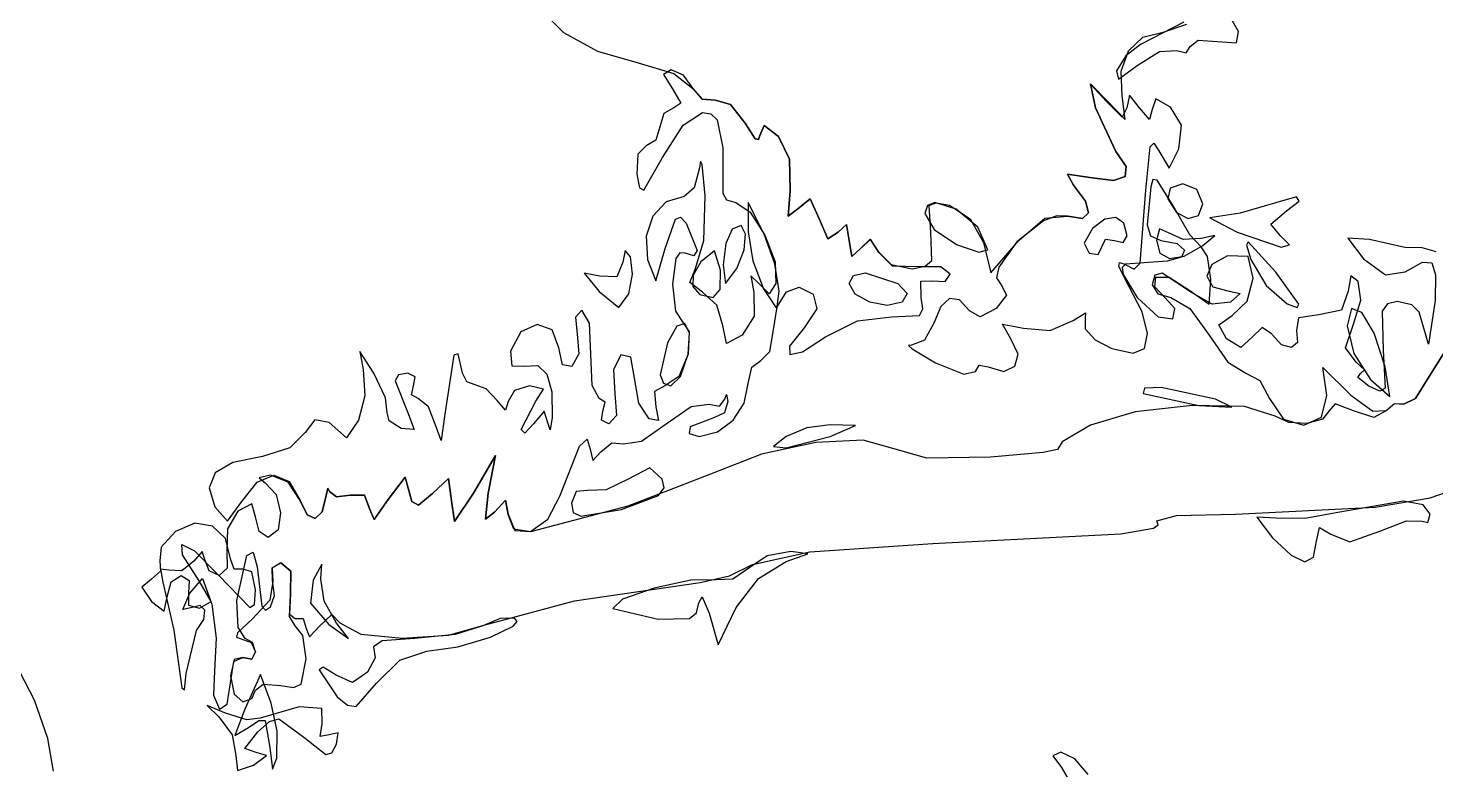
# Model space of a CAD drawing. Extents: x 16 to 127, y 24 to 199.
# Drawn here: x 48.68 to 88, y 78.88 to 99.59 of the extents above; entities that cross this region are included whole.
import ezdxf

# ---------------------------------------------------------------- set-up
doc = ezdxf.new("R2010")
doc.units = 0

msp = doc.modelspace()

# ---------------------------------------------------------------- linework, layer by layer
at = {"layer": 'Layer 1'}
for p, q in [((63.045155, 100.058956), (63.631009, 99.472236)), ((80.962551, 99.758207), (79.748995, 99.13767)), ((80.388228, 99.483393), (81.048623, 99.707363)), ((82.486905, 99.49574), (82.276803, 99.872358)), ((82.429181, 99.181635), (82.486905, 99.49574)), ((63.631009, 99.472236), (64.580533, 98.95239)), ((79.748995, 99.13767), (79.342683, 98.824227)), ((79.416237, 98.960267), (79.821402, 99.342728)), ((79.821402, 99.342728), (80.388228, 99.483393)), ((81.13894, 99.076287), (81.360044, 99.259114)), ((81.360044, 99.259114), (81.891768, 99.22022)), ((81.891768, 99.22022), (82.429181, 99.181635)), ((64.580533, 98.95239), (65.718308, 98.625789)), ((79.342683, 98.824227), (79.079775, 98.399659)), ((79.209906, 98.393722), (79.416237, 98.960267)), ((79.654097, 98.547473), (80.283233, 98.939718)), ((80.283233, 98.939718), (80.763937, 98.967631)), ((80.763937, 98.967631), (81.028829, 98.903955)), ((81.028829, 98.903955), (81.13894, 99.076287)), ((65.718308, 98.625789), (66.718742, 98.327868)), ((66.642939, 98.424706), (66.43039, 98.30313)), ((66.987603, 98.275745), (66.642939, 98.424706)), ((66.718742, 98.327868), (67.246895, 97.911414)), ((79.079775, 98.399659), (79.13397, 98.172734)), ((79.13397, 98.172734), (79.654097, 98.547473)), ((79.239583, 97.700806), (79.209906, 98.393722)), ((66.43039, 98.30313), (66.675042, 97.895539)), ((67.244426, 97.917764), (66.987603, 98.275745)), ((67.510905, 97.609304), (67.244426, 97.917764)), ((78.798258, 97.542761), (78.353317, 98.032946)), ((78.353317, 98.032946), (78.49628, 97.366372)), ((78.49628, 97.366372), (78.355477, 98.038238)), ((78.355477, 98.038238), (78.835652, 97.542761)), ((66.675042, 97.895539), (66.912991, 97.493901)), ((67.246895, 97.911414), (67.511611, 97.607452)), ((67.878721, 97.57945), (67.510905, 97.609304)), ((67.511611, 97.607452), (67.878721, 97.57945)), ((67.878721, 97.57945), (68.303377, 97.461137)), ((68.303377, 97.461137), (67.878721, 97.57945)), ((79.236496, 97.103993), (78.798258, 97.542761)), ((78.835652, 97.542761), (79.325352, 97.042742)), ((79.325352, 97.042742), (79.239583, 97.700806)), ((79.440005, 97.719062), (79.369406, 97.366372)), ((79.727828, 97.366372), (79.440005, 97.719062)), ((80.183573, 97.620196), (80.075314, 97.321216)), ((80.588959, 97.383658), (80.183573, 97.620196)), ((66.438548, 97.210929), (66.322264, 96.837205)), ((66.718081, 97.366372), (66.438548, 97.210929)), ((66.912991, 97.493901), (66.718081, 97.366372)), ((66.975449, 96.879312), (67.520607, 97.232978)), ((67.520607, 97.232978), (67.747812, 97.201594)), ((67.747812, 97.201594), (67.926792, 97.028571)), ((68.303377, 97.461137), (68.707396, 96.939863)), ((68.707396, 96.939863), (68.303377, 97.461137)), ((79.061783, 96.149288), (78.49628, 97.366372)), ((78.49628, 97.366372), (79.061783, 96.149288)), ((79.369406, 97.366372), (79.236496, 97.103993)), ((80.000658, 97.045344), (79.727828, 97.366372)), ((80.075314, 97.321216), (80.000658, 97.045344)), ((80.900859, 96.882757), (80.588959, 97.383658)), ((66.322264, 96.837205), (66.211448, 96.463481)), ((66.39917, 95.984541), (66.975449, 96.879312)), ((67.926792, 97.028571), (68.086154, 96.249124)), ((68.707396, 96.939863), (68.989354, 96.506035)), ((68.989354, 96.506035), (68.707396, 96.939863)), ((69.120499, 96.597669), (69.237269, 96.874114)), ((69.237269, 96.874114), (69.120499, 96.597669)), ((69.237269, 96.874114), (69.636613, 96.571916)), ((69.636613, 96.571916), (69.237269, 96.874114)), ((80.824615, 96.225488), (80.900859, 96.882757)), ((66.211448, 96.463481), (65.944792, 96.308038)), ((68.989354, 96.506035), (69.080558, 96.48058)), ((69.080558, 96.48058), (68.989354, 96.506035)), ((69.080558, 96.48058), (69.120499, 96.597669)), ((69.120499, 96.597669), (69.080558, 96.48058)), ((69.636613, 96.571916), (69.946617, 95.930345)), ((69.946617, 95.930345), (69.636613, 96.571916)), ((80.024779, 96.27889), (80.128077, 96.377695)), ((80.128077, 96.377695), (80.265109, 96.163399)), ((65.711561, 96.074808), (65.680208, 95.514288)), ((65.944792, 96.308038), (65.711561, 96.074808)), ((65.876044, 95.066656), (66.39917, 95.984541)), ((68.086154, 96.249124), (68.086154, 94.985121)), ((79.348134, 95.729295), (79.061783, 96.149288)), ((79.061783, 96.149288), (79.348134, 95.729295)), ((79.896103, 95.073315), (80.024779, 96.27889)), ((80.265109, 96.163399), (80.550286, 95.68512)), ((80.550286, 95.68512), (80.824615, 96.225488)), ((67.435279, 95.690677), (67.285701, 95.130024)), ((67.464576, 95.874584), (67.435279, 95.690677)), ((67.504026, 95.788749), (67.464576, 95.874584)), ((67.592618, 94.909979), (67.504026, 95.788749)), ((69.946617, 95.930345), (69.961875, 95.047209)), ((69.961875, 95.047209), (69.946617, 95.930345)), ((79.319796, 95.450523), (79.348134, 95.729295)), ((79.348134, 95.729295), (79.319796, 95.450523)), ((65.680208, 95.514288), (65.759258, 95.134186)), ((77.875743, 95.204196), (77.713686, 95.516404)), ((77.713686, 95.516404), (78.40491, 95.412687)), ((78.40491, 95.412687), (77.713686, 95.516404)), ((77.713686, 95.516404), (77.875743, 95.204196)), ((78.216003, 94.761581), (77.875743, 95.204196)), ((77.875743, 95.204196), (78.216003, 94.761581)), ((78.40491, 95.412687), (78.998233, 95.336983)), ((78.998233, 95.336983), (78.40491, 95.412687)), ((78.998233, 95.336983), (79.319796, 95.450523)), ((79.319796, 95.450523), (78.998233, 95.336983)), ((80.035803, 95.16151), (79.939495, 94.103176)), ((80.096784, 95.367504), (80.035803, 95.16151)), ((80.21938, 95.349761), (80.096784, 95.367504)), ((80.661984, 94.632343), (80.21938, 95.349761)), ((80.93327, 95.249704), (80.579655, 95.126673)), ((81.32772, 95.085574), (80.93327, 95.249704)), ((65.759258, 95.134186), (65.876044, 95.066656)), ((67.002773, 94.896926), (66.499706, 94.745739)), ((67.285701, 95.130024), (67.002773, 94.896926)), ((67.555444, 93.666084), (67.592618, 94.909979)), ((68.086154, 94.985121), (68.191194, 94.798192)), ((68.191194, 94.798192), (68.443871, 94.720537)), ((69.961875, 95.047209), (69.908517, 94.339272)), ((69.908517, 94.339272), (69.961875, 95.047209)), ((70.175305, 94.544148), (70.527245, 94.825092)), ((70.527245, 94.825092), (70.175305, 94.544148)), ((70.527245, 94.825092), (70.781025, 94.249578)), ((70.781025, 94.249578), (70.527245, 94.825092)), ((79.738191, 93.032935), (79.896103, 95.073315)), ((80.579655, 95.126673), (80.51417, 94.830604)), ((80.51417, 94.830604), (80.758888, 94.445293)), ((81.491718, 94.691256), (81.32772, 95.085574)), ((84.108272, 94.886343), (83.557586, 94.728651)), ((84.184428, 94.766045), (84.108272, 94.886343)), ((66.499706, 94.745739), (66.129691, 94.346769)), ((68.443871, 94.720537), (68.852476, 94.450568)), ((68.795943, 94.720537), (68.793827, 93.903503)), ((69.234799, 93.838592), (68.795943, 94.720537)), ((68.852476, 94.450568), (69.262139, 93.812795)), ((69.908517, 94.339272), (70.175305, 94.544148)), ((70.175305, 94.544148), (69.908517, 94.339272)), ((73.805443, 94.642852), (73.730602, 94.413267)), ((73.730602, 94.413267), (73.989673, 93.96934)), ((74.002903, 94.724291), (73.805443, 94.642852)), ((73.848606, 94.644998), (74.04087, 94.719672)), ((73.896408, 93.887275), (73.848606, 94.644998)), ((74.603287, 94.535814), (74.002903, 94.724291)), ((74.04087, 94.719672), (74.417814, 94.65104)), ((74.417814, 94.65104), (74.997031, 94.267041)), ((75.206978, 94.034003), (74.603287, 94.535814)), ((78.129496, 94.27521), (78.297269, 94.433199)), ((78.297269, 94.433199), (78.129496, 94.27521)), ((78.297269, 94.433199), (78.216003, 94.761581)), ((78.216003, 94.761581), (78.297269, 94.433199)), ((81.125843, 93.822497), (80.661984, 94.632343)), ((80.758888, 94.445293), (81.0847, 94.282034)), ((81.369635, 94.358223), (81.491718, 94.691256)), ((82.538058, 94.430201), (81.687157, 94.300378)), ((83.557586, 94.728651), (82.538058, 94.430201)), ((83.396366, 94.124166), (83.830636, 94.49229)), ((83.830636, 94.49229), (84.184428, 94.766045)), ((66.129691, 94.346769), (65.940189, 93.781905)), ((66.477134, 93.444539), (66.759621, 94.257825)), ((66.759621, 94.257825), (66.902584, 94.312753)), ((66.902584, 94.312753), (67.060628, 94.150095)), ((67.060628, 94.150095), (67.36318, 93.38223)), ((68.598685, 94.081513), (68.343329, 93.978292)), ((68.716392, 93.843619), (68.598685, 94.081513)), ((70.781025, 94.249578), (71.022281, 93.710578)), ((71.022281, 93.710578), (70.781025, 94.249578)), ((71.304548, 93.8968), (71.539013, 94.105998)), ((71.539013, 94.105998), (71.304548, 93.8968)), ((71.539013, 94.105998), (71.613934, 93.662203)), ((71.613934, 93.662203), (71.539013, 94.105998)), ((74.997031, 94.267041), (75.3622, 93.612109)), ((75.4892, 93.405028), (75.206978, 94.034003)), ((77.045089, 94.211688), (76.294019, 93.626572)), ((76.351743, 93.6682), (77.082169, 94.285915)), ((77.413139, 94.355049), (77.045089, 94.211688)), ((77.082169, 94.285915), (77.722638, 94.34377)), ((77.722638, 94.34377), (77.413139, 94.355049)), ((77.722638, 94.34377), (78.129496, 94.27521)), ((78.129496, 94.27521), (77.722638, 94.34377)), ((78.408438, 93.996637), (78.178603, 93.591118)), ((78.75399, 94.259622), (78.408438, 93.996637)), ((79.064649, 94.306905), (78.75399, 94.259622)), ((79.288856, 94.149136), (79.064649, 94.306905)), ((79.37505, 93.796964), (79.288856, 94.149136)), ((79.939495, 94.103176), (80.035495, 93.791673)), ((80.286408, 93.985083), (80.198081, 93.673845)), ((80.535337, 93.87775), (80.286408, 93.985083)), ((81.0847, 94.282034), (81.369635, 94.358223)), ((81.687157, 94.300378), (82.448099, 93.89292)), ((83.654247, 93.802609), (83.396366, 94.124166)), ((65.940189, 93.781905), (65.978658, 93.133036)), ((67.321684, 92.885739), (67.555444, 93.666084)), ((68.343329, 93.978292), (68.164868, 93.580667)), ((68.680375, 93.398953), (68.716392, 93.843619)), ((68.793827, 93.903503), (68.918137, 93.10036)), ((69.54101, 93.008461), (69.234799, 93.838592)), ((69.262139, 93.812795), (69.544009, 93.065418)), ((71.022281, 93.710578), (71.304548, 93.8968)), ((71.304548, 93.8968), (71.022281, 93.710578)), ((71.613934, 93.662203), (71.688811, 93.218496)), ((71.688811, 93.218496), (71.613934, 93.662203)), ((71.922968, 93.427253), (72.203294, 93.700038)), ((72.205234, 93.691395), (71.922968, 93.427253)), ((72.203294, 93.700038), (72.427793, 93.359519)), ((72.439082, 93.330592), (72.205234, 93.691395)), ((73.926835, 93.102653), (73.896408, 93.887275)), ((73.989673, 93.96934), (74.612547, 93.55002)), ((75.3622, 93.612109), (75.574925, 92.764383)), ((75.574925, 92.764383), (76.351743, 93.6682)), ((76.294019, 93.626572), (75.790798, 92.919484)), ((78.178603, 93.591118), (78.320244, 93.307308)), ((78.669494, 93.485814), (78.773123, 93.700347)), ((78.773123, 93.700347), (79.022272, 93.662203)), ((79.022272, 93.662203), (79.271421, 93.611844)), ((79.271421, 93.611844), (79.37505, 93.796964)), ((80.035495, 93.791673), (80.315909, 93.662203)), ((80.198081, 93.673845), (80.294246, 93.308918)), ((80.315909, 93.662203), (80.778941, 93.578832)), ((80.941869, 93.693424), (80.535337, 93.87775)), ((81.446562, 93.722881), (80.941869, 93.693424)), ((81.447621, 93.485461), (81.125843, 93.822497)), ((81.826857, 93.806181), (81.446562, 93.722881)), ((81.491718, 93.52462), (81.826857, 93.806181)), ((82.448099, 93.89292), (83.683131, 93.481581)), ((82.762954, 93.622471), (82.711735, 93.53566)), ((83.528305, 92.780258), (82.762954, 93.622471)), ((83.916885, 93.543769), (83.654247, 93.802609)), ((86.152268, 93.688309), (85.54108, 93.724909)), ((85.54108, 93.724909), (85.985051, 93.15138)), ((87.136166, 93.470292), (86.152268, 93.688309)), ((65.359797, 93.38589), (65.291799, 93.055778)), ((65.50135, 93.209589), (65.359797, 93.38589)), ((65.564541, 92.719448), (65.50135, 93.209589)), ((66.209772, 92.542265), (66.477134, 93.444539)), ((66.885932, 93.317153), (66.774305, 93.162758)), ((67.02782, 93.309425), (66.885932, 93.317153)), ((67.274296, 93.235248), (67.02782, 93.309425)), ((67.36318, 93.38223), (67.274296, 93.235248)), ((67.85288, 93.375483), (67.471968, 93.070594)), ((68.022654, 92.838466), (67.85288, 93.375483)), ((68.164868, 93.580667), (68.096737, 92.985928)), ((68.474563, 92.881858), (68.680375, 93.398953)), ((71.688811, 93.218496), (71.922968, 93.427253)), ((71.922968, 93.427253), (71.688811, 93.218496)), ((72.427793, 93.359519), (72.789831, 92.995673)), ((72.822772, 92.943727), (72.439082, 93.330592)), ((74.612547, 93.55002), (75.233833, 93.34166)), ((75.233833, 93.34166), (75.4892, 93.405028)), ((78.320244, 93.307308), (78.566836, 93.270619)), ((78.566836, 93.270619), (78.669494, 93.485814)), ((80.294246, 93.308918), (80.562324, 93.160024)), ((80.896438, 93.197115), (80.492298, 93.088939)), ((80.562324, 93.160024), (80.97169, 93.230733)), ((80.778941, 93.578832), (80.982218, 93.392107)), ((80.982218, 93.392107), (80.896438, 93.197115)), ((80.97169, 93.230733), (81.491718, 93.52462)), ((81.618762, 93.219952), (81.447621, 93.485461)), ((81.720318, 92.581644), (81.618762, 93.219952)), ((82.18281, 93.231461), (81.743805, 92.991429)), ((82.756868, 93.217085), (82.18281, 93.231461)), ((82.711735, 93.53566), (82.836861, 93.133036)), ((82.90283, 92.608455), (82.756868, 93.217085)), ((83.683131, 93.481581), (83.916885, 93.543769)), ((87.621236, 93.45865), (87.136166, 93.470292)), ((88.0096, 93.344438), (87.621236, 93.45865)), ((65.291799, 93.055778), (65.122246, 92.646952)), ((65.978658, 93.133036), (66.209772, 92.542265)), ((66.774305, 93.162758), (66.675042, 92.448294)), ((67.161038, 92.488158), (67.321684, 92.885739)), ((67.471968, 93.070594), (67.256343, 92.692934)), ((68.008543, 92.299025), (68.022654, 92.838466)), ((68.096737, 92.985928), (68.162354, 92.461082)), ((68.162354, 92.461082), (68.474563, 92.881858)), ((68.918137, 93.10036), (69.219982, 92.316002)), ((69.660955, 92.251091), (69.54101, 93.008461)), ((69.544009, 93.065418), (69.569233, 92.466638)), ((72.789831, 92.995673), (73.370416, 92.876566)), ((73.546452, 92.924897), (72.822772, 92.943727)), ((73.370416, 92.876566), (73.733887, 92.942663)), ((74.174794, 92.931071), (73.546452, 92.924897)), ((73.733887, 92.942663), (73.926835, 93.102653)), ((74.436158, 92.719227), (74.174794, 92.931071)), ((75.790798, 92.919484), (75.732559, 92.623656)), ((79.146759, 92.93914), (79.160401, 93.046126)), ((79.439256, 92.374563), (79.146759, 92.93914)), ((79.160401, 93.046126), (79.286856, 93.010269)), ((79.335186, 93.000744), (79.237682, 92.914589)), ((79.237682, 92.914589), (79.265557, 92.712348)), ((79.286856, 93.010269), (79.578156, 92.867383)), ((80.492298, 93.088939), (79.335186, 93.000744)), ((79.578156, 92.867383), (79.738191, 93.032935)), ((81.743805, 92.991429), (81.608443, 92.664282)), ((82.836861, 93.133036), (83.266632, 92.406534)), ((85.985051, 93.15138), (86.596813, 92.703926)), ((87.145338, 92.793311), (87.627608, 93.056086)), ((87.627608, 93.056086), (87.893316, 93.042372)), ((87.893316, 93.042372), (87.994056, 92.702426)), ((64.646569, 92.6649), (64.207051, 92.755519)), ((64.207051, 92.755519), (64.633516, 92.238391)), ((65.122246, 92.646952), (64.646569, 92.6649)), ((65.46078, 92.176655), (65.564541, 92.719448)), ((66.675042, 92.448294), (66.764339, 91.686205)), ((67.517123, 92.217577), (67.161038, 92.488158)), ((67.256343, 92.692934), (67.250864, 92.375269)), ((69.078519, 92.475811), (68.8706, 92.673102)), ((68.8706, 92.673102), (68.95293, 92.212638)), ((69.378512, 92.175288), (69.078519, 92.475811)), ((69.569233, 92.466638), (69.378512, 92.175288)), ((71.613934, 92.465227), (71.738332, 92.689131)), ((71.783119, 92.163652), (71.613934, 92.465227)), ((71.738332, 92.689131), (72.059052, 92.763942)), ((72.059052, 92.763942), (72.974599, 92.466286)), ((72.974599, 92.466286), (73.231553, 92.184504)), ((73.61639, 92.525332), (73.946855, 92.539663)), ((73.628296, 92.07576), (73.61639, 92.525332)), ((73.946855, 92.539663), (74.292445, 92.514881)), ((74.292445, 92.514881), (74.436158, 92.719227)), ((75.732559, 92.623656), (75.856795, 92.421483)), ((75.856795, 92.421483), (76.009945, 92.140054)), ((79.265557, 92.712348), (79.657625, 92.074702)), ((80.151564, 92.699962), (80.080606, 92.42748)), ((80.080606, 92.42748), (80.233315, 92.178331)), ((80.148251, 92.370815), (80.176914, 92.641263)), ((80.361197, 92.75499), (80.151564, 92.699962)), ((80.176914, 92.641263), (80.552358, 92.640867)), ((81.17704, 92.216519), (80.361197, 92.75499)), ((80.552358, 92.640867), (81.10084, 92.285663)), ((81.608443, 92.664282), (81.771201, 92.37431)), ((81.671062, 91.889802), (81.720318, 92.581644)), ((82.730101, 91.969398), (82.90283, 92.608455)), ((84.176844, 91.884599), (83.528305, 92.780258)), ((85.626849, 92.67416), (85.554309, 92.251091)), ((85.835121, 92.523083), (85.626849, 92.67416)), ((85.910395, 91.99418), (85.835121, 92.523083)), ((86.596813, 92.703926), (87.145338, 92.793311)), ((87.994056, 92.702426), (87.981422, 91.986508)), ((64.633516, 92.238391), (65.177323, 91.790672)), ((65.177323, 91.790672), (65.46078, 92.176655)), ((67.250864, 92.375269), (67.442103, 92.156293)), ((67.442103, 92.156293), (67.816632, 92.074702)), ((67.918981, 91.854436), (67.517123, 92.217577)), ((67.816632, 92.074702), (68.008543, 92.299025)), ((68.95293, 92.212638), (68.957648, 91.549989)), ((69.219982, 92.316002), (69.588636, 91.756629)), ((69.588636, 91.756629), (69.660955, 92.251091)), ((69.598425, 91.810912), (69.859657, 92.226573)), ((69.859657, 92.226573), (70.217595, 92.362569)), ((70.217595, 92.362569), (70.608869, 92.162544)), ((70.608869, 92.162544), (70.7136, 91.753895)), ((72.188477, 91.939632), (71.783119, 92.163652)), ((73.231553, 92.184504), (73.094543, 91.941352)), ((73.673595, 91.751822), (73.628296, 92.07576)), ((74.418387, 92.043084), (74.169706, 91.823949)), ((74.696503, 92.006566), (74.418387, 92.043084)), ((76.009945, 92.140054), (75.718859, 91.761788)), ((79.801597, 91.672149), (79.439256, 92.374563)), ((79.657625, 92.074702), (80.246279, 91.535172)), ((80.433384, 92.074702), (80.148251, 92.370815)), ((80.233315, 92.178331), (80.600601, 92.074702)), ((80.709036, 91.769329), (80.433384, 92.074702)), ((80.600601, 92.074702), (81.128798, 91.763816)), ((81.10084, 92.285663), (81.671062, 91.889802)), ((81.756919, 91.883805), (81.17704, 92.216519)), ((81.771201, 92.37431), (82.226555, 92.245799)), ((82.226555, 92.245799), (82.535412, 92.183137)), ((82.535412, 92.183137), (82.263243, 91.946644)), ((83.266632, 92.406534), (83.849333, 91.898313)), ((85.554309, 92.251091), (85.364735, 91.715971)), ((64.142096, 91.721924), (63.96725, 91.523398)), ((64.355924, 91.359224), (64.142096, 91.721924)), ((66.764339, 91.686205), (66.978784, 91.369146)), ((68.086154, 91.28836), (67.918981, 91.854436)), ((69.497266, 91.171943), (69.598425, 91.810912)), ((70.7136, 91.753895), (70.359808, 91.223801)), ((72.676716, 91.847441), (72.188477, 91.939632)), ((73.094543, 91.941352), (72.676716, 91.847441)), ((73.575027, 91.569436), (73.673595, 91.751822)), ((74.169706, 91.823949), (73.978605, 91.358915)), ((74.975908, 91.704638), (74.696503, 92.006566)), ((75.274623, 91.530145), (74.975908, 91.704638)), ((75.718859, 91.761788), (75.274623, 91.530145)), ((77.872216, 91.42806), (78.210662, 91.641535)), ((78.210662, 91.641535), (78.210177, 91.494382)), ((79.943243, 91.066903), (79.801597, 91.672149)), ((80.657398, 91.476391), (80.709036, 91.769329)), ((81.128798, 91.763816), (81.668107, 91.016368)), ((82.263243, 91.946644), (81.756919, 91.883805)), ((82.314749, 91.571641), (82.730101, 91.969398)), ((83.849333, 91.898313), (84.130712, 91.789806)), ((84.130712, 91.789806), (84.176844, 91.884599)), ((85.364735, 91.715971), (84.734101, 91.589632)), ((85.641914, 91.76186), (85.520796, 91.280952)), ((85.93015, 91.656087), (85.641914, 91.76186)), ((85.704946, 91.331399), (85.910395, 91.99418)), ((86.280762, 91.076114), (85.93015, 91.656087)), ((86.648682, 91.898214), (86.503106, 91.687264)), ((86.503106, 91.687264), (86.53468, 90.606087)), ((86.921324, 91.957227), (86.648682, 91.898214)), ((87.335133, 91.87084), (86.921324, 91.957227)), ((87.533041, 91.66301), (87.335133, 91.87084)), ((87.798639, 90.767086), (87.533041, 91.66301)), ((87.981422, 91.986508), (87.798639, 90.767086)), ((62.89529, 91.316141), (62.441574, 91.111045)), ((63.315273, 91.173442), (62.89529, 91.316141)), ((63.96725, 91.523398), (64.019682, 91.046001)), ((64.396449, 90.487201), (64.355924, 91.359224)), ((66.796105, 91.270633), (66.5364, 90.811051)), ((67.022308, 91.34551), (66.796105, 91.270633)), ((66.978784, 91.369146), (67.144016, 91.110075)), ((67.150019, 91.072195), (67.022308, 91.34551)), ((68.185726, 90.791516), (68.086154, 91.28836)), ((68.957648, 91.549989), (68.623435, 91.023071)), ((70.948242, 90.971918), (71.841829, 91.425502)), ((71.841829, 91.425502), (72.799974, 91.533541)), ((72.799974, 91.533541), (73.575027, 91.569436)), ((73.978605, 91.358915), (73.718034, 90.882489)), ((76.131609, 90.922176), (75.896438, 91.330737)), ((75.896438, 91.330737), (76.484387, 91.214629)), ((77.23135, 91.152143), (77.872216, 91.42806)), ((78.210177, 91.494382), (78.208044, 91.195502)), ((80.246279, 91.535172), (80.657398, 91.476391)), ((81.936262, 91.304544), (82.314749, 91.571641)), ((82.152824, 90.919707), (81.936262, 91.304544)), ((83.15489, 91.238045), (82.873549, 90.968743)), ((83.408714, 91.054115), (83.15489, 91.238045)), ((84.16357, 91.504613), (84.105803, 91.14866)), ((84.734101, 91.589632), (84.16357, 91.504613)), ((85.481373, 90.667603), (85.704946, 91.331399)), ((85.520796, 91.280952), (85.712574, 90.513042)), ((62.441574, 91.111045), (62.155603, 90.572573)), ((63.50004, 90.668529), (63.315273, 91.173442)), ((64.019682, 91.046001), (64.063471, 90.502018)), ((67.144016, 91.110075), (67.114251, 90.487201)), ((67.114251, 90.487201), (67.150019, 91.072195)), ((68.623435, 91.023071), (68.185726, 90.791516)), ((69.393637, 90.56371), (69.497266, 91.171943)), ((70.359808, 91.223801), (69.948811, 90.711717)), ((70.311092, 90.556704), (70.948242, 90.971918)), ((73.718034, 90.882489), (73.354541, 90.741554)), ((76.330113, 90.493496), (76.131609, 90.922176)), ((76.484387, 91.214629), (77.23135, 91.152143)), ((78.208044, 91.195502), (78.482566, 90.894307)), ((78.482566, 90.894307), (78.954269, 90.648939)), ((79.859001, 90.651232), (79.943243, 91.066903)), ((81.668107, 91.016368), (82.195246, 90.26892)), ((82.55208, 90.679641), (82.152824, 90.919707)), ((82.873549, 90.968743), (82.55208, 90.679641)), ((83.694938, 90.751338), (83.408714, 91.054115)), ((84.105803, 91.14866), (84.139063, 90.811476)), ((86.589007, 90.134423), (86.280762, 91.076114)), ((58.339251, 89.96262), (57.944536, 90.569001)), ((57.944536, 90.569001), (58.03692, 90.059634)), ((60.566823, 90.465461), (60.321157, 88.811506)), ((60.695064, 90.496687), (60.566823, 90.465461)), ((60.810108, 89.958034), (60.695064, 90.496687)), ((62.155603, 90.572573), (62.192468, 90.159867)), ((63.604683, 90.195409), (63.50004, 90.668529)), ((64.063471, 90.502018), (63.867282, 90.143242)), ((64.431859, 89.615178), (64.396449, 90.487201)), ((65.235355, 90.469562), (65.028142, 90.055268)), ((65.514006, 90.404122), (65.235355, 90.469562)), ((66.5364, 90.811051), (66.335978, 89.914334)), ((67.114251, 90.487201), (66.854959, 89.864327)), ((66.90351, 89.864327), (67.114251, 90.487201)), ((69.144488, 90.310812), (69.393637, 90.56371)), ((69.948811, 90.711717), (69.95526, 90.47966)), ((69.95526, 90.47966), (70.311092, 90.556704)), ((73.354541, 90.741554), (73.272669, 90.733275)), ((73.272669, 90.733275), (73.372665, 90.637749)), ((73.372665, 90.637749), (74.029758, 90.249781)), ((76.239559, 90.156824), (76.330113, 90.493496)), ((78.954269, 90.648939), (79.543678, 90.51754)), ((79.543678, 90.51754), (79.859001, 90.651232)), ((83.970248, 90.674747), (83.694938, 90.751338)), ((84.139063, 90.811476), (83.970248, 90.674747)), ((85.776912, 90.271301), (85.481373, 90.667603)), ((85.712574, 90.513042), (86.17661, 89.781645)), ((86.53468, 90.606087), (86.584774, 89.545151)), ((88.22916, 90.522743), (87.814205, 89.862431)), ((87.814205, 89.862431), (88.22916, 90.522743)), ((58.03692, 90.059634), (58.086397, 89.323122)), ((62.192468, 90.159867), (62.546834, 90.155942)), ((62.546834, 90.155942), (62.91401, 90.176718)), ((62.91401, 90.176718), (63.172309, 89.93162)), ((63.867282, 90.143242), (63.604683, 90.195409)), ((65.028142, 90.055268), (65.065669, 89.390414)), ((65.616708, 89.823273), (65.514006, 90.404122)), ((68.79171, 89.675812), (68.895339, 90.124281)), ((68.895339, 90.124281), (69.144488, 90.310812)), ((74.029758, 90.249781), (74.814997, 89.934486)), ((75.141714, 90.006012), (75.245343, 90.186634)), ((75.245343, 90.186634), (75.494492, 90.134423)), ((75.494492, 90.134423), (75.935751, 90.005891)), ((75.935751, 90.005891), (76.239559, 90.156824)), ((82.195246, 90.26892), (82.694338, 89.958034)), ((84.953529, 89.333264), (84.843109, 90.119254)), ((84.843109, 90.119254), (85.624159, 89.345964)), ((86.010363, 90.053019), (85.776912, 90.271301)), ((85.901443, 89.952742), (86.010363, 90.053019)), ((86.718168, 89.303587), (86.589007, 90.134423)), ((58.659264, 89.274483), (58.339251, 89.96262)), ((59.024241, 89.910354), (58.934696, 89.741428)), ((58.934696, 89.741428), (59.274818, 88.884531)), ((59.287518, 89.958034), (59.024241, 89.910354)), ((59.487278, 89.854405), (59.287518, 89.958034)), ((59.443093, 89.605256), (59.487278, 89.854405)), ((60.93336, 89.71766), (60.810108, 89.958034)), ((61.167472, 89.635242), (60.93336, 89.71766)), ((63.172309, 89.93162), (63.311017, 89.440525)), ((65.737887, 89.125522), (65.616708, 89.823273)), ((66.335978, 89.914334), (66.422844, 89.683479)), ((66.422844, 89.683479), (66.633767, 89.605256)), ((66.854959, 89.864327), (66.468667, 89.605256)), ((66.633767, 89.605256), (66.90351, 89.864327)), ((68.677972, 89.120302), (68.79171, 89.675812)), ((74.814997, 89.934486), (75.141714, 90.006012)), ((82.694338, 89.958034), (83.086848, 89.750777)), ((83.086848, 89.750777), (83.357914, 89.252478)), ((85.823655, 89.841309), (85.901443, 89.952742)), ((86.13216, 89.595731), (85.823655, 89.841309)), ((86.17661, 89.781645), (86.718168, 89.303587)), ((87.814205, 89.862431), (87.430251, 89.248465)), ((87.430251, 89.248465), (87.814205, 89.862431)), ((58.086397, 89.323122), (57.90992, 88.648522)), ((58.708609, 88.852781), (58.659264, 89.274483)), ((59.391587, 89.356107), (59.443093, 89.605256)), ((59.573974, 89.252478), (59.391587, 89.356107)), ((61.476549, 89.518208), (61.167472, 89.635242)), ((61.779542, 89.19427), (61.476549, 89.518208)), ((62.263509, 89.475654), (62.083636, 89.164284)), ((62.688651, 89.605256), (62.263509, 89.475654)), ((63.075163, 89.517017), (62.688651, 89.605256)), ((62.86504, 89.181922), (63.075163, 89.517017)), ((63.311017, 89.440525), (63.319418, 88.723311)), ((64.633163, 89.252478), (64.431859, 89.615178)), ((65.065669, 89.390414), (65.112721, 88.781608)), ((66.468667, 89.605256), (66.177228, 89.450122)), ((66.177228, 89.450122), (66.216783, 89.018233)), ((68.139071, 89.231664), (68.186872, 89.365852)), ((68.186872, 89.365852), (68.227265, 89.164284)), ((79.864138, 89.54535), (79.822373, 89.393236)), ((79.822373, 89.393236), (81.38024, 89.055275)), ((80.327683, 89.560277), (79.864138, 89.54535)), ((81.844496, 89.232017), (80.327683, 89.560277)), ((84.804574, 88.732175), (84.953529, 89.333264)), ((85.624159, 89.345964), (86.241389, 88.895246)), ((86.433179, 89.461251), (86.13216, 89.595731)), ((86.584774, 89.545151), (86.433179, 89.461251)), ((59.274818, 88.884531), (59.458615, 88.384027)), ((59.865589, 89.019248), (59.573974, 89.252478)), ((60.075977, 88.458728), (59.865589, 89.019248)), ((62.013742, 88.923557), (61.779542, 89.19427)), ((62.083636, 89.164284), (62.013742, 88.923557)), ((62.446998, 88.388172), (62.86504, 89.181922)), ((63.090465, 88.899612), (62.794484, 88.546922)), ((63.202295, 88.546922), (63.090465, 88.899612)), ((64.794823, 89.148849), (64.633163, 89.252478)), ((64.692474, 88.650551), (64.734763, 88.8997)), ((64.734763, 88.8997), (64.794823, 89.148849)), ((66.029458, 88.686269), (65.737887, 89.125522)), ((66.216783, 89.018233), (66.28412, 88.639923)), ((66.498653, 88.546922), (67.195963, 89.02864)), ((67.195963, 89.02864), (67.70727, 89.092317)), ((67.70727, 89.092317), (67.990507, 89.03671)), ((67.990507, 89.03671), (68.139071, 89.231664)), ((68.227265, 89.164284), (68.131265, 88.852781)), ((68.374726, 88.646979), (68.677972, 89.120302)), ((79.600525, 88.876102), (78.35411, 88.505647)), ((81.193841, 89.057877), (79.600525, 88.876102)), ((82.656784, 89.027389), (81.193841, 89.057877)), ((81.38024, 89.055275), (82.301608, 89.010957)), ((82.301608, 89.010957), (81.844496, 89.232017)), ((83.512078, 88.761058), (82.656784, 89.027389)), ((83.357914, 89.252478), (83.742811, 88.67842)), ((85.019498, 88.912047), (84.83397, 88.673398)), ((85.184907, 89.100431), (85.019498, 88.912047)), ((85.703535, 88.910989), (85.184907, 89.100431)), ((86.274153, 88.723531), (85.703535, 88.910989)), ((86.241389, 88.895246), (86.618641, 88.918397)), ((86.609821, 88.904639), (86.274153, 88.723531)), ((86.848167, 89.108104), (86.609821, 88.904639)), ((86.618641, 88.918397), (86.850725, 89.112205)), ((87.109002, 89.093022), (86.848167, 89.108104)), ((86.850725, 89.112205), (87.109002, 89.093022)), ((87.430251, 89.248465), (87.109002, 89.093022)), ((87.109002, 89.093022), (87.430251, 89.248465)), ((56.690763, 88.653505), (56.421902, 88.306327)), ((57.09218, 88.582905), (56.690763, 88.653505)), ((57.567725, 88.154633), (57.09218, 88.582905)), ((57.90992, 88.648522), (57.567725, 88.154633)), ((58.76448, 88.628766), (58.708609, 88.852781)), ((59.100546, 88.415336), (58.76448, 88.628766)), ((60.321157, 88.811506), (60.21603, 88.076713)), ((62.794484, 88.546922), (62.55142, 88.281942)), ((63.263767, 88.380455), (63.202295, 88.546922)), ((63.319418, 88.723311), (63.263767, 88.380455)), ((64.897041, 88.546922), (64.692474, 88.650551)), ((65.112721, 88.781608), (64.897041, 88.546922)), ((65.808487, 88.060838), (66.498653, 88.546922)), ((66.28412, 88.639923), (66.029458, 88.686269)), ((67.850851, 88.723311), (67.174928, 88.458728)), ((68.131265, 88.852781), (67.850851, 88.723311)), ((67.938924, 88.317655), (68.374726, 88.646979)), ((71.084767, 88.516583), (70.431025, 88.429976)), ((71.790323, 88.49718), (71.084767, 88.516583)), ((71.084767, 88.194144), (71.790323, 88.49718)), ((78.35411, 88.505647), (77.559346, 88.044434)), ((83.897631, 88.579615), (83.512078, 88.761058)), ((83.742811, 88.67842), (84.313016, 88.509439)), ((84.399138, 88.556491), (83.897631, 88.579615)), ((84.313016, 88.509439), (84.804574, 88.732175)), ((84.83397, 88.673398), (84.399138, 88.556491)), ((56.421902, 88.306327), (55.987765, 87.87413)), ((59.458615, 88.384027), (59.100546, 88.415336)), ((60.21603, 88.076713), (60.075977, 88.458728)), ((62.55142, 88.281942), (62.446998, 88.388172)), ((64.078375, 87.920785), (64.290588, 88.112801)), ((64.290588, 88.112801), (64.381985, 87.841366)), ((67.174928, 88.458728), (67.139959, 88.271799)), ((67.139959, 88.271799), (67.427517, 88.194144)), ((67.427517, 88.194144), (67.938924, 88.317655)), ((69.850044, 88.194144), (69.497354, 87.912407)), ((70.431025, 88.429976), (69.850044, 88.194144)), ((69.850044, 87.871705), (71.084767, 88.194144)), ((72.003208, 88.092081), (70.682291, 88.024899)), ((72.833488, 87.854066), (72.003208, 88.092081)), ((55.987765, 87.87413), (55.223163, 87.632169)), ((63.533201, 86.521976), (64.078375, 87.920785)), ((64.381985, 87.841366), (64.451306, 87.521485)), ((64.451306, 87.521485), (64.676202, 87.758816)), ((64.676202, 87.758816), (64.980605, 88.010082)), ((64.980605, 88.010082), (65.314377, 87.986711)), ((65.314377, 87.986711), (65.808487, 88.060838)), ((69.163532, 87.69353), (67.739726, 87.138985)), ((70.682291, 88.024899), (69.163532, 87.69353)), ((69.497354, 87.912407), (69.850044, 87.871705)), ((73.779285, 87.585778), (72.833488, 87.854066)), ((77.03084, 87.748144), (75.564342, 87.610649)), ((77.434771, 87.829019), (77.03084, 87.748144)), ((77.559346, 88.044434), (77.434771, 87.829019)), ((54.397067, 87.464627), (53.899451, 87.174219)), ((55.223163, 87.632169), (54.397067, 87.464627)), ((61.738267, 87.664977), (61.119847, 86.606643)), ((61.119847, 86.606643), (61.738267, 87.664977)), ((61.532244, 86.606643), (61.738267, 87.664977)), ((61.738267, 87.664977), (61.532244, 86.606643)), ((66.042026, 87.318681), (65.439261, 87.002107)), ((66.388939, 87.004224), (66.042026, 87.318681)), ((75.564342, 87.610649), (73.779285, 87.585778)), ((53.899451, 87.174219), (53.731904, 86.762565)), ((54.650251, 86.37381), (55.080078, 86.919684)), ((55.080078, 86.919684), (55.544102, 87.107544)), ((55.450704, 87.107941), (55.134351, 87.039898)), ((55.134351, 87.039898), (55.297951, 86.902271)), ((55.938111, 86.912502), (55.450704, 87.107941)), ((55.544102, 87.107544), (55.967778, 86.936033)), ((56.276558, 86.403796), (55.938111, 86.912502)), ((55.967778, 86.936033), (56.276558, 86.403796)), ((59.213655, 87.056876), (58.737537, 86.430254)), ((58.737537, 86.430254), (59.213655, 87.056876)), ((59.398996, 86.375926), (59.213655, 87.056876)), ((59.213655, 87.056876), (59.398996, 86.375926)), ((60.424169, 87.020848), (59.97226, 86.602762)), ((59.97226, 86.602762), (60.424169, 87.020848)), ((60.501427, 86.392507), (60.424169, 87.020848)), ((60.424169, 87.020848), (60.501427, 86.392507)), ((65.439261, 87.002107), (64.82869, 86.705112)), ((67.739726, 87.138985), (65.434586, 86.242885)), ((66.445339, 86.755135), (66.388939, 87.004224)), ((53.731904, 86.762565), (53.896012, 86.231287)), ((55.297951, 86.902271), (55.603931, 86.574154)), ((55.603931, 86.574154), (55.729399, 86.057985)), ((57.003633, 86.543496), (56.891516, 86.086047)), ((56.891516, 86.086047), (57.003633, 86.543496)), ((57.046981, 86.748327), (57.003633, 86.543496)), ((57.003633, 86.543496), (57.046981, 86.748327)), ((57.096414, 86.65709), (57.046981, 86.748327)), ((57.046981, 86.748327), (57.096414, 86.65709)), ((57.289648, 86.503279), (57.096414, 86.65709)), ((57.096414, 86.65709), (57.289648, 86.503279)), ((57.679203, 86.55796), (57.289648, 86.503279)), ((57.289648, 86.503279), (57.679203, 86.55796)), ((58.07524, 86.552403), (57.679203, 86.55796)), ((57.679203, 86.55796), (58.07524, 86.552403)), ((58.220717, 86.154734), (58.07524, 86.552403)), ((58.07524, 86.552403), (58.220717, 86.154734)), ((59.97226, 86.602762), (59.583763, 86.270798)), ((59.583763, 86.270798), (59.97226, 86.602762)), ((61.119847, 86.606643), (60.588387, 85.815891)), ((60.588387, 85.815891), (61.119847, 86.606643)), ((61.450576, 85.88724), (61.532244, 86.606643)), ((61.532244, 86.606643), (61.450576, 85.88724)), ((63.192258, 85.880725), (63.533201, 86.521976)), ((63.986653, 86.651666), (63.852818, 86.329007)), ((64.308607, 86.683549), (63.986653, 86.651666)), ((64.82869, 86.705112), (64.308607, 86.683549)), ((65.258286, 86.156498), (66.291925, 86.542922)), ((66.291925, 86.542922), (66.445339, 86.755135)), ((87.845134, 86.474434), (88.723667, 86.782326)), ((53.896012, 86.231287), (54.251965, 85.823388)), ((54.251965, 85.823388), (54.650251, 86.37381)), ((54.932209, 86.315292), (54.540537, 86.107815)), ((55.033368, 85.944126), (54.932209, 86.315292)), ((56.477575, 86.006573), (56.276558, 86.403796)), ((56.276558, 86.403796), (56.477575, 86.006573)), ((58.341808, 85.876701), (58.220717, 86.154734)), ((58.220717, 86.154734), (58.341808, 85.876701)), ((58.737537, 86.430254), (58.341808, 85.876701)), ((58.341808, 85.876701), (58.737537, 86.430254)), ((59.583763, 86.270798), (59.398996, 86.375926)), ((59.398996, 86.375926), (59.583763, 86.270798)), ((60.588387, 85.815891), (60.501427, 86.392507)), ((60.501427, 86.392507), (60.588387, 85.815891)), ((61.702283, 86.077476), (62.013874, 86.413365)), ((62.013478, 86.410278), (61.702283, 86.077476)), ((62.083636, 86.00939), (62.013478, 86.410278)), ((62.013874, 86.413365), (62.083636, 86.020326)), ((65.434586, 86.242885), (62.707701, 85.531728)), ((63.852818, 86.329007), (63.907471, 86.073849)), ((64.115682, 85.965469), (65.258286, 86.156498)), ((82.408588, 86.019268), (86.302331, 86.220748)), ((87.099477, 86.385187), (85.261856, 86.071832)), ((86.302331, 86.220748), (87.845134, 86.474434)), ((87.644001, 86.286144), (87.099477, 86.385187)), ((87.841722, 86.018562), (87.644001, 86.286144)), ((53.337211, 85.771336), (52.792169, 85.542665)), ((53.831189, 85.692198), (53.337211, 85.771336)), ((54.540537, 86.107815), (54.245747, 85.615425)), ((55.136997, 85.540019), (55.033368, 85.944126)), ((55.729399, 86.057985), (55.661192, 85.581371)), ((56.699362, 85.903865), (56.477575, 86.006573)), ((56.477575, 86.006573), (56.699362, 85.903865)), ((56.891516, 86.086047), (56.699362, 85.903865)), ((56.699362, 85.903865), (56.891516, 86.086047)), ((61.702283, 86.077476), (61.450576, 85.88724)), ((61.450576, 85.88724), (61.702283, 86.077476)), ((62.083636, 86.020326), (62.275156, 85.563423)), ((62.250015, 85.600564), (62.083636, 86.00939)), ((62.708803, 85.539049), (63.192258, 85.880725)), ((63.907471, 86.073849), (64.115682, 85.965469)), ((80.114307, 85.631118), (80.247072, 85.725367)), ((80.206195, 85.834412), (80.757322, 85.984519)), ((80.247072, 85.725367), (80.206195, 85.834412)), ((80.757322, 85.984519), (82.408588, 86.019268)), ((83.542064, 85.913787), (83.002049, 85.938658)), ((83.002049, 85.938658), (83.44258, 85.360278)), ((84.347324, 85.902454), (83.542064, 85.913787)), ((85.261856, 86.071832), (84.347324, 85.902454)), ((86.438371, 85.55219), (87.181983, 85.838293)), ((87.181983, 85.838293), (87.62053, 85.828062)), ((87.62053, 85.828062), (87.776767, 85.793005)), ((87.776767, 85.793005), (87.841722, 86.018562)), ((52.792169, 85.542665), (52.394809, 85.10447)), ((54.189567, 85.347352), (53.831189, 85.692198)), ((54.327812, 84.7789), (54.189567, 85.347352)), ((54.245747, 85.615425), (54.229034, 85.006089)), ((55.386146, 85.37192), (55.136997, 85.540019)), ((55.661192, 85.581371), (55.386146, 85.37192)), ((62.707701, 85.531728), (62.250015, 85.600564)), ((62.275156, 85.563423), (62.708803, 85.539049)), ((73.95391, 85.202939), (79.205187, 85.474622)), ((79.205187, 85.474622), (80.114307, 85.631118)), ((83.44258, 85.360278), (83.959339, 84.874272)), ((84.66672, 85.266087), (84.754959, 85.647043)), ((84.754959, 85.647043), (85.072062, 85.460467)), ((85.072062, 85.460467), (85.598186, 85.251535)), ((85.598186, 85.251535), (86.438371, 85.55219)), ((52.394809, 85.10447), (52.354372, 84.719986)), ((52.988033, 84.891844), (52.968602, 85.179921)), ((52.968602, 85.179921), (53.326534, 84.999287)), ((53.54244, 84.983732), (53.303345, 84.709403)), ((53.326534, 84.999287), (53.989498, 84.326992)), ((53.616964, 84.754559), (53.54244, 84.983732)), ((54.229034, 85.006089), (54.241866, 84.516301)), ((54.790569, 84.868109), (54.968049, 84.961457)), ((54.968049, 84.961457), (55.077465, 84.548889)), ((68.909891, 84.618033), (70.516177, 84.967901)), ((69.981277, 84.983864), (69.327403, 84.85951)), ((70.456073, 84.913353), (69.981277, 84.983864)), ((70.516177, 84.967901), (73.95391, 85.202939)), ((84.583944, 84.826183), (84.66672, 85.266087)), ((52.354372, 84.719986), (52.375318, 84.427798)), ((53.303345, 84.709403), (52.971866, 84.436529)), ((53.457156, 84.158011), (52.988033, 84.891844)), ((53.736336, 84.443056), (53.616964, 84.754559)), ((54.431441, 84.484816), (54.327812, 84.7789)), ((54.504201, 83.610147), (54.790569, 84.868109)), ((55.077465, 84.548889), (55.209625, 83.452984)), ((55.493258, 84.521064), (55.742452, 84.666364)), ((55.742452, 84.666364), (55.496036, 84.513699)), ((55.742452, 84.666364), (56.01462, 84.434148)), ((56.014752, 84.432428), (55.742452, 84.666364)), ((56.882498, 84.624295), (56.642741, 84.180589)), ((56.856877, 84.21763), (56.882498, 84.624295)), ((68.273215, 84.298461), (68.909891, 84.618033)), ((69.327403, 84.85951), (68.808996, 84.510789)), ((69.077901, 84.225347), (69.850044, 84.704464)), ((69.850044, 84.704464), (70.456073, 84.913353)), ((83.959339, 84.874272), (84.343972, 84.695909)), ((84.343972, 84.695909), (84.583944, 84.826183)), ((52.125066, 84.21128), (51.858763, 83.987972)), ((52.375318, 84.427798), (52.125066, 84.21128)), ((52.607314, 84.463164), (52.377788, 84.490284)), ((52.377788, 84.490284), (52.441155, 84.124497)), ((52.971866, 84.436529), (52.607314, 84.463164)), ((52.678619, 84.137417), (52.954447, 84.313586)), ((52.954447, 84.313586), (53.174537, 84.16833)), ((53.174537, 84.16833), (53.155178, 83.819344)), ((53.197159, 83.819344), (53.547335, 84.224289)), ((53.793882, 83.581307), (53.457156, 84.158011)), ((53.547335, 84.224289), (53.810992, 83.508194)), ((54.016309, 84.313586), (53.736336, 84.443056)), ((53.989498, 84.326992), (54.872193, 83.41775)), ((54.241866, 84.516301), (54.016309, 84.313586)), ((54.68059, 84.489975), (54.431441, 84.484816)), ((54.930401, 84.410335), (54.68059, 84.489975)), ((55.033368, 83.906833), (54.930401, 84.410335)), ((55.500446, 84.171769), (55.493258, 84.521064)), ((55.496036, 84.513699), (55.509971, 84.146722)), ((55.56399, 83.751787), (55.500446, 84.171769)), ((56.005271, 83.784419), (56.014752, 84.432428)), ((56.01462, 84.434148), (56.007388, 83.795002)), ((56.642741, 84.180589), (56.566012, 83.538356)), ((56.945072, 83.596962), (56.856877, 84.21763)), ((67.195318, 84.184541), (66.166292, 83.960764)), ((67.898476, 84.190466), (67.195318, 84.184541)), ((67.451859, 84.118853), (68.273215, 84.298461)), ((68.367627, 84.207091), (67.898476, 84.190466)), ((68.808996, 84.510789), (68.367627, 84.207091)), ((68.459746, 83.416824), (69.077901, 84.225347)), ((51.858763, 83.987972), (52.122949, 83.581572)), ((52.441155, 84.124497), (52.744897, 82.783235)), ((52.563922, 83.713863), (52.678619, 84.137417)), ((53.00194, 83.364613), (53.197159, 83.819344)), ((53.155178, 83.819344), (53.156721, 83.481427)), ((55.005548, 83.502533), (55.033368, 83.906833)), ((55.509971, 84.146722), (55.43505, 83.621788)), ((55.975506, 83.161545), (56.005271, 83.784419)), ((56.007388, 83.795002), (55.978372, 83.234482)), ((63.938499, 83.599872), (67.451859, 84.118853)), ((66.166292, 83.960764), (65.282721, 83.650667)), ((52.122949, 83.581572), (52.479564, 83.318179)), ((52.479564, 83.318179), (52.563922, 83.713863)), ((53.225028, 83.404124), (53.00194, 83.364613)), ((53.156721, 83.481427), (53.470209, 83.398833)), ((53.486585, 83.474239), (53.225028, 83.404124)), ((53.470209, 83.398833), (53.793882, 83.581307)), ((53.612511, 83.339301), (53.486585, 83.474239)), ((53.810992, 83.508194), (53.933583, 82.562572)), ((54.546711, 82.861243), (54.504201, 83.610147)), ((54.872193, 83.41775), (55.005548, 83.502533)), ((55.43505, 83.621788), (54.940235, 83.088388)), ((55.209625, 83.452984), (55.30552, 83.341991)), ((55.30552, 83.341991), (55.449999, 83.43658)), ((55.449999, 83.43658), (55.56399, 83.751787)), ((56.566012, 83.538356), (57.0756, 82.945866)), ((57.289383, 82.982907), (56.945072, 83.596962)), ((61.442991, 82.934577), (63.938499, 83.599872)), ((65.282721, 83.650667), (65.015927, 83.38578)), ((65.015927, 83.38578), (66.274286, 83.094032)), ((67.345105, 83.268856), (67.415876, 83.545588)), ((67.415876, 83.545588), (67.511876, 83.719376)), ((67.511876, 83.719376), (67.701273, 83.255252)), ((67.951393, 82.373307), (68.459746, 83.416824)), ((53.378486, 82.776532), (53.583059, 83.079877)), ((53.583059, 83.079877), (53.612511, 83.339301)), ((54.940235, 83.088388), (54.523427, 82.707917)), ((56.140738, 82.902474), (55.975506, 83.161545)), ((55.978372, 83.234482), (56.142502, 83.11026)), ((56.142502, 83.11026), (56.357388, 83.106424)), ((56.357388, 83.106424), (56.449772, 82.835093)), ((56.829361, 82.902474), (57.161237, 83.220415)), ((57.161237, 83.220415), (57.382517, 82.990669)), ((57.629109, 82.5478), (57.289383, 82.982907)), ((57.382517, 82.990669), (57.971276, 82.675665)), ((61.860725, 83.10563), (61.383372, 82.902121)), ((62.265317, 83.115199), (61.860725, 83.10563)), ((62.231125, 82.894922), (62.343568, 83.023478)), ((62.343568, 83.023478), (62.265317, 83.115199)), ((66.274286, 83.094032), (67.152395, 83.109731)), ((67.152395, 83.109731), (67.345105, 83.268856)), ((67.701273, 83.255252), (67.951393, 82.373307)), ((52.744897, 82.783235), (52.974071, 81.177434)), ((53.0945, 81.57109), (53.378486, 82.776532)), ((54.523427, 82.707917), (54.495238, 82.592195)), ((54.495238, 82.592195), (54.601921, 82.549696)), ((54.737387, 82.549696), (54.546711, 82.861243)), ((56.355183, 82.631364), (56.140738, 82.902474)), ((56.44448, 81.979254), (56.355183, 82.631364)), ((56.449772, 82.835093), (56.538098, 82.595734)), ((56.538098, 82.595734), (56.829361, 82.902474)), ((57.0756, 82.945866), (57.629109, 82.5478)), ((57.971276, 82.675665), (59.123697, 82.557413)), ((59.123697, 82.557413), (60.420646, 82.641766)), ((60.603821, 82.659234), (59.472374, 82.554988)), ((60.420646, 82.641766), (61.442991, 82.934577)), ((61.383372, 82.902121), (60.603821, 82.659234)), ((60.682132, 82.314801), (61.5957, 82.587796)), ((61.5957, 82.587796), (62.231125, 82.894922)), ((53.933583, 82.562572), (53.885781, 81.652934)), ((54.601921, 82.549696), (54.906677, 82.439894)), ((54.946364, 82.439894), (54.737387, 82.549696)), ((54.906677, 82.439894), (55.033368, 82.176104)), ((55.033368, 82.176104), (54.946364, 82.439894)), ((58.564852, 82.483109), (58.323023, 82.317568)), ((58.323023, 82.317568), (58.370471, 82.013341)), ((59.472374, 82.554988), (58.564852, 82.483109)), ((59.059888, 81.949532), (59.81351, 82.196918)), ((59.81351, 82.196918), (60.682132, 82.314801)), ((54.431441, 81.961086), (54.327812, 81.512176)), ((54.327812, 81.314973), (54.428927, 81.911565)), ((54.428927, 81.911565), (54.68059, 82.020529)), ((54.68059, 82.020529), (54.431441, 81.961086)), ((54.68059, 82.020529), (54.929739, 81.976344)), ((54.929739, 81.976344), (54.68059, 82.020529)), ((54.929739, 81.976344), (55.033368, 82.176104)), ((55.033368, 82.176104), (54.929739, 81.976344)), ((56.306544, 81.27286), (56.44448, 81.979254)), ((58.370471, 82.013341), (58.158628, 81.607779)), ((58.410512, 81.304742), (59.059888, 81.949532)), ((48.854109, 80.833431), (48.433862, 81.642704)), ((53.049152, 81.11998), (53.0945, 81.57109)), ((53.885781, 81.652934), (53.85628, 80.973131)), ((54.327812, 81.512176), (54.431441, 80.999237)), ((55.172715, 81.548865), (54.730684, 80.578725)), ((55.471165, 80.74312), (55.172715, 81.548865)), ((56.921083, 81.753156), (56.809782, 81.673131)), ((56.809782, 81.673131), (57.311608, 80.926564)), ((57.279506, 81.530168), (56.921083, 81.753156)), ((57.743409, 81.320265), (57.279506, 81.530168)), ((58.158628, 81.607779), (57.743409, 81.320265)), ((52.974071, 81.177434), (53.049152, 81.11998)), ((54.23803, 80.718161), (54.327812, 81.314973)), ((54.929739, 80.879733), (55.033368, 81.105423)), ((55.033368, 81.105423), (55.240625, 81.277138)), ((55.240625, 81.277138), (55.738924, 81.24089)), ((55.738924, 81.24089), (56.090864, 81.187637)), ((56.090864, 81.187637), (56.306544, 81.27286)), ((57.837909, 80.653558), (58.410512, 81.304742)), ((49.231846, 79.760721), (48.854109, 80.833431)), ((54.193404, 80.464778), (53.678612, 80.678958)), ((53.678612, 80.678958), (54.008901, 80.364236)), ((53.85628, 80.973131), (54.022306, 80.580136)), ((54.022306, 80.580136), (54.23803, 80.718161)), ((54.431441, 80.999237), (54.68059, 80.785806)), ((54.68059, 80.785806), (54.929739, 80.879733)), ((56.246219, 80.641167), (55.162838, 80.327195)), ((55.639573, 79.961672), (55.471165, 80.74312)), ((56.879191, 80.5946), (56.246219, 80.641167)), ((57.311608, 80.926564), (57.601333, 80.685667)), ((57.601333, 80.685667), (57.837909, 80.653558)), ((54.008901, 80.364236), (54.380023, 79.857647)), ((54.786335, 80.275998), (54.193404, 80.464778)), ((54.730684, 80.578725), (54.452872, 79.844727)), ((55.162838, 80.327195), (54.786335, 80.275998)), ((54.837576, 80.064022), (55.124859, 80.265795)), ((55.096515, 79.941608), (55.424141, 80.230484)), ((55.124859, 80.265795), (55.29804, 80.260564)), ((55.29804, 80.260564), (55.434124, 79.505927)), ((55.424141, 80.230484), (55.686581, 80.308982)), ((55.686581, 80.308982), (56.379569, 79.792383)), ((56.892508, 80.172325), (56.879191, 80.5946)), ((54.380023, 79.857647), (54.48127, 79.2865)), ((54.452872, 79.844727), (54.837576, 80.064022)), ((54.730244, 79.477705), (55.096515, 79.941608)), ((55.625682, 79.214886), (55.639573, 79.961672)), ((56.835226, 79.817519), (56.892508, 80.172325)), ((57.086183, 79.86435), (56.835226, 79.817519)), ((57.337052, 79.916605), (57.086183, 79.86435)), ((57.295028, 79.596591), (57.337052, 79.916605)), ((49.38892, 78.848349), (49.231846, 79.760721)), ((55.046068, 79.364111), (54.730244, 79.477705)), ((55.434124, 79.505927), (55.504768, 78.903074)), ((56.379569, 79.792383), (56.997371, 79.311503)), ((57.165679, 79.362716), (57.295028, 79.596591)), ((54.48127, 79.2865), (54.529248, 78.866165)), ((54.976218, 79.01098), (55.338036, 79.285838)), ((55.338036, 79.285838), (55.046068, 79.364111)), ((55.504768, 78.903074), (55.625682, 79.214886)), ((56.997371, 79.311503), (57.165679, 79.362716)), ((77.522965, 79.374694), (77.304905, 79.278915)), ((77.304905, 79.278915), (77.540604, 78.95136)), ((77.915255, 79.193278), (77.522965, 79.374694)), ((78.288494, 78.757333), (77.915255, 79.193278)), ((54.529248, 78.866165), (54.976218, 79.01098)), ((77.540604, 78.95136), (77.953046, 78.239278))]:
    msp.add_line(p, q, dxfattribs=at)

doc.saveas('drawing.dxf')
